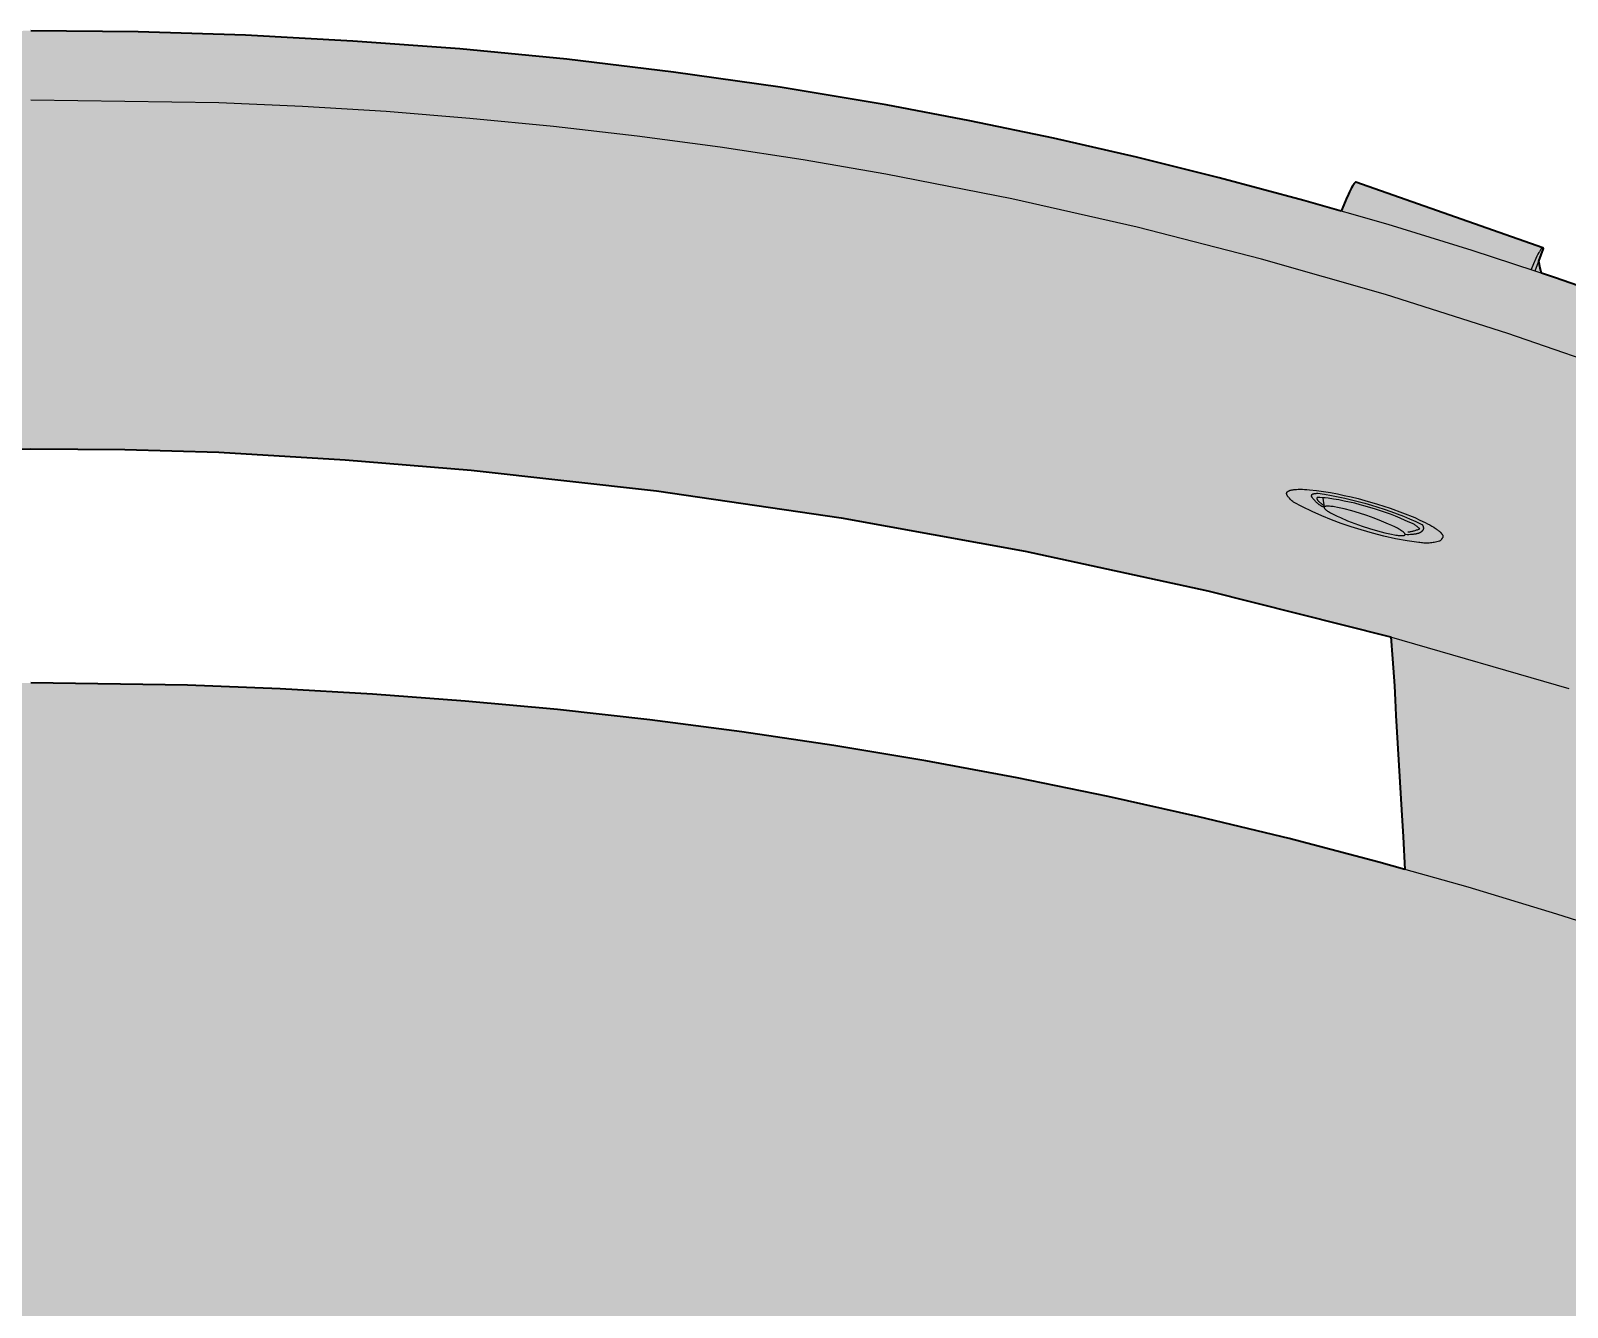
# Model space of a CAD drawing. Header units: millimetres. Extents: x 0 to 1796, y -875 to 809.
# Drawn here: x 407 to 553.8, y -508.7 to -386.8 of the extents above; entities that cross this region are included whole.
import ezdxf

# ---------------------------------------------------------------- set-up
doc = ezdxf.new("R2010")
doc.units = ezdxf.units.MM
doc.layers.add('Blocks', color=7, linetype='Continuous')
doc.layers.add('Blocks$Fill', color=7, linetype='Continuous', true_color=0xffffff)
doc.layers.add('Blocks$Inner', color=7, linetype='Continuous', lineweight=25, true_color=0x007f00)
doc.layers.add('Blocks$Outline', color=7, linetype='Continuous', lineweight=35, true_color=0xff3f3f)

# ---------------------------------------------------------------- blocks, each defined once
blk = doc.blocks.new('Result Dining Chair Top')
at = {"layer": 'Blocks$Fill'}
h = blk.add_hatch(color=256, dxfattribs=at)
h.paths.add_polyline_path([(141.7, 286.19), (141.67, 286.27), (141.63, 286.35), (141.6, 286.42), (141.56, 286.5), (141.52, 286.58), (141.47, 286.65), (141.42, 286.72), (141.38, 286.8), (141.32, 286.87), (141.27, 286.94), (141.22, 287.01), (141.16, 287.08), (141.1, 287.15), (141.04, 287.21), (140.98, 287.28), (140.91, 287.34), (140.83, 287.42), (140.75, 287.5), (140.67, 287.57), (140.59, 287.64), (140.5, 287.7), (140.46, 287.73), (140.42, 287.76), (140.38, 287.79), (140.33, 287.82), (140.29, 287.84), (140.25, 287.87), (140.2, 287.89), (140.16, 287.91), (140.11, 287.94), (140.06, 287.96), (140.01, 287.98), (139.96, 288), (139.91, 288.01), (139.86, 288.03), (139.81, 288.05), (139.76, 288.06), (139.7, 288.07), (139.65, 288.09), (139.6, 288.1), (139.55, 288.11), (139.49, 288.12), (139.44, 288.12), (139.36, 288.15), (139.27, 288.17), (139.18, 288.2), (139.09, 288.22), (139, 288.23), (138.91, 288.25), (138.82, 288.27), (138.73, 288.28), (138.64, 288.29), (138.55, 288.3), (138.46, 288.31), (138.37, 288.31), (138.28, 288.32), (138.19, 288.32), (138.1, 288.32), (125.49, 288.32), (125.38, 288.31), (125.27, 288.31), (125.16, 288.3), (125.05, 288.28), (124.83, 288.26), (124.69, 288.23), (124.62, 288.22), (124.55, 288.21), (124.48, 288.19), (124.41, 288.18), (124.34, 288.16), (124.27, 288.14), (124.2, 288.12), (124.13, 288.09), (124.06, 288.07), (123.99, 288.05), (123.93, 288.02), (123.86, 287.99), (123.79, 287.97), (123.73, 287.94), (123.65, 287.9), (123.57, 287.86), (123.5, 287.82), (123.42, 287.77), (123.33, 287.72), (123.24, 287.66), (123.2, 287.63), (123.16, 287.6), (123.12, 287.57), (123.07, 287.54), (123.02, 287.49), (122.96, 287.44), (122.9, 287.39), (122.85, 287.33), (122.8, 287.28), (122.74, 287.22), (122.69, 287.16), (122.64, 287.1), (122.6, 287.04), (122.55, 286.98), (122.51, 286.92), (122.46, 286.85), (122.42, 286.79), (122.38, 286.72), (122.35, 286.66), (122.26, 286.49), (122.21, 286.4), (122.17, 286.3), (122.13, 286.21), (122.1, 286.12), (122.06, 286.03), (122.04, 285.94), (122.01, 285.84), (121.99, 285.75), (121.97, 285.65), (121.95, 285.56), (121.94, 285.46), (121.92, 285.36), (121.91, 285.27), (121.89, 285.07), (121.88, 284.88), (121.87, 284.7), (121.87, 284.52), (121.87, 284.36), (121.88, 284.26), (122.18, 269.21), (122.18, 269.12), (122.18, 269.03), (122.18, 268.94), (122.18, 268.86), (122.18, 268.77), (122.19, 268.68), (122.2, 268.59), (122.21, 268.5), (122.22, 268.41), (122.23, 268.33), (122.25, 268.24), (122.27, 268.15), (122.28, 268.06), (122.31, 267.97), (122.33, 267.89), (122.35, 267.8), (122.38, 267.72), (122.4, 267.63), (122.43, 267.55), (122.46, 267.46), (122.5, 267.38), (122.53, 267.29), (122.57, 267.21), (122.6, 267.13), (122.64, 267.05), (122.68, 266.97), (122.72, 266.89), (122.77, 266.82), (122.81, 266.74), (122.86, 266.67), (122.9, 266.59), (122.99, 266.47), (126.92, 261.75), (126.96, 261.69), (126.99, 261.65), (127.02, 261.61), (127.05, 261.57), (127.08, 261.53), (127.11, 261.49), (127.14, 261.45), (127.17, 261.42), (127.2, 261.38), (127.24, 261.35), (127.27, 261.32), (127.3, 261.28), (127.34, 261.25), (127.37, 261.22), (127.41, 261.2), (127.44, 261.17), (127.48, 261.15), (127.51, 261.12), (127.55, 261.1), (127.57, 261.09), (127.59, 261.08), (127.6, 261.07), (127.62, 261.06), (127.64, 261.05), (127.66, 261.05), (127.68, 261.04), (127.69, 261.03), (127.74, 261.01), (127.78, 260.98), (127.83, 260.96), (127.87, 260.94), (127.92, 260.91), (127.96, 260.9), (128.01, 260.88), (128.05, 260.86), (128.09, 260.85), (128.13, 260.84), (128.17, 260.82), (128.22, 260.81), (128.26, 260.8), (128.31, 260.79), (128.36, 260.78), (128.41, 260.77), (128.46, 260.76), (128.51, 260.76), (128.56, 260.75), (128.61, 260.75), (128.67, 260.75), (128.92, 260.75), (129.72, 258.11), (128.36, 256.82), (128.02, 256.47), (127.68, 256.1), (127.36, 255.72), (127.05, 255.33), (126.75, 254.93), (126.47, 254.52), (126.19, 254.1), (125.93, 253.68), (123.79, 249.62), (122.66, 247.37), (121.59, 245.14), (120.55, 242.83), (119.49, 240.34), (118.43, 237.68), (117.9, 236.2), (117.69, 235.55), (117.49, 234.9), (117.31, 234.24), (117.14, 233.57), (117, 232.91), (116.86, 232.23), (116.75, 231.56), (116.69, 231.08), (116.65, 230.62), (116.63, 230.4), (116.62, 230.19), (116.61, 229.98), (116.61, 229.77), (116.63, 226.36), (116.64, 226.26), (116.66, 226.17), (116.68, 226.07), (116.7, 225.97), (116.73, 225.88), (116.76, 225.78), (116.79, 225.69), (116.83, 225.6), (116.87, 225.51), (116.91, 225.42), (116.96, 225.33), (117.01, 225.25), (117.06, 225.16), (117.11, 225.08), (117.17, 225), (117.23, 224.92), (117.29, 224.84), (117.36, 224.77), (117.43, 224.7), (117.5, 224.63), (117.58, 224.56), (117.65, 224.49), (117.73, 224.43), (117.81, 224.37), (117.9, 224.31), (117.98, 224.25), (118.03, 224.22), (118.09, 224.19), (118.14, 224.16), (118.19, 224.13), (118.24, 224.11), (118.3, 224.08), (118.35, 224.06), (118.4, 224.03), (118.5, 223.99), (118.6, 223.96), (118.7, 223.92), (118.8, 223.89), (118.88, 223.87), (118.97, 223.85), (119.05, 223.83), (119.13, 223.81), (119.21, 223.8), (119.29, 223.79), (119.37, 223.77), (119.45, 223.76), (119.5, 223.76), (119.56, 223.75), (119.62, 223.75), (119.68, 223.75), (119.73, 223.75), (119.78, 223.75), (119.84, 223.75), (119.89, 223.75), (119.95, 223.76), (120, 223.76), (120.1, 223.78), (120.21, 223.79), (120.31, 223.81), (121.04, 223.95), (121.15, 223.96), (121.25, 223.98), (121.36, 223.99), (121.55, 224), (121.79, 224.02), (122.04, 224.06), (122.31, 224.1), (122.59, 224.15), (123.22, 224.28), (123.91, 224.45), (124.66, 224.64), (125.47, 224.87), (127.26, 225.42), (129.26, 226.07), (138.46, 229.36), (145.08, 207.54), (143.66, 206.76), (142.42, 206.04), (141.19, 205.27), (139.98, 204.47), (138.78, 203.64), (137.6, 202.77), (136.45, 201.86), (135.31, 200.92), (134.19, 199.95), (133.1, 198.95), (132.04, 197.91), (131, 196.84), (129.99, 195.75), (129.01, 194.62), (128.06, 193.47), (127.14, 192.29), (126.25, 191.09), (125.4, 189.86), (124.58, 188.61), (123.79, 187.35), (123.05, 186.06), (122.33, 184.75), (121.66, 183.43), (121.03, 182.1), (120.43, 180.75), (119.87, 179.39), (119.35, 178.02), (118.87, 176.64), (118.42, 175.26), (118.02, 173.87), (117.65, 172.48), (117.32, 171.09), (113.44, 153.16), (112.37, 147), (111.49, 140.8), (110.81, 134.58), (105.6, 74.83), (104.37, 47.11), (102.79, -79.86), (103.38, -100.13), (104.08, -125.7), (104.16, -126.67), (104.44, -129.34), (104.68, -131.02), (104.96, -132.7), (105.29, -134.38), (105.57, -135.59), (105.89, -136.8), (106.25, -138), (106.65, -139.18), (107.1, -140.35), (107.58, -141.5), (108.1, -142.63), (108.67, -143.75), (109.24, -144.75), (109.84, -145.75), (110.48, -146.72), (111.16, -147.67), (111.86, -148.61), (112.6, -149.52), (113.37, -150.41), (114.17, -151.27), (115, -152.1), (115.86, -152.91), (116.74, -153.68), (117.64, -154.43), (118.57, -155.14), (119.52, -155.82), (120.49, -156.46), (121.47, -157.07), (122.53, -157.7), (122.73, -157.82), (122.83, -157.87), (122.94, -157.92), (123.04, -157.97), (123.15, -158.01), (124.18, -158.54), (125.22, -159.05), (126.28, -159.54), (127.35, -160), (128.43, -160.43), (129.51, -160.84), (130.61, -161.23), (131.71, -161.59), (136.32, -162.98), (140.96, -164.21), (145.65, -165.3), (150.36, -166.24), (155.11, -167.03), (173.81, -169.67), (193.89, -172.08), (224.53, -174.99), (255.25, -177.07), (303.54, -179.08), (304.73, -179.1), (331.35, -179.44), (351.18, -179.23), (359.17, -179.08), (427.96, -175.77), (458.62, -173.14), (488.9, -169.67), (507.6, -167.03), (512.34, -166.24), (517.06, -165.3), (521.74, -164.21), (526.39, -162.98), (531, -161.59), (532.1, -161.23), (533.19, -160.84), (534.28, -160.43), (535.36, -160), (536.43, -159.54), (537.48, -159.05), (538.53, -158.54), (539.56, -158.01), (539.67, -157.97), (539.77, -157.92), (539.88, -157.87), (539.98, -157.82), (540.18, -157.7), (540.38, -157.59), (542.22, -156.46), (543.19, -155.82), (544.14, -155.14), (545.06, -154.43), (545.97, -153.68), (546.85, -152.91), (547.71, -152.1), (548.54, -151.27), (549.34, -150.41), (550.11, -149.52), (550.85, -148.61), (551.55, -147.67), (552.23, -146.72), (552.87, -145.75), (553.47, -144.75), (554.04, -143.75), (554.6, -142.63), (555.13, -141.5), (555.61, -140.35), (556.06, -139.18), (556.46, -138), (556.82, -136.8), (557.14, -135.59), (557.42, -134.38), (557.75, -132.7), (558.03, -131.02), (558.26, -129.34), (558.46, -127.63), (558.63, -125.7), (558.68, -124.74), (559.92, -79.86), (558.34, 47.11), (557.11, 74.83), (555.08, 100.81), (551.22, 140.8), (550.34, 147), (549.27, 153.16), (548.01, 159.29), (545.06, 172.48), (544.69, 173.87), (544.29, 175.26), (543.84, 176.64), (543.36, 178.02), (542.84, 179.39), (542.28, 180.75), (541.68, 182.1), (541.05, 183.43), (540.37, 184.75), (539.66, 186.06), (538.91, 187.35), (538.13, 188.61), (537.31, 189.86), (536.46, 191.09), (535.57, 192.29), (534.65, 193.47), (533.7, 194.62), (532.72, 195.75), (531.71, 196.84), (530.67, 197.91), (529.61, 198.95), (528.51, 199.95), (527.4, 200.92), (526.26, 201.86), (525.1, 202.77), (523.93, 203.64), (522.73, 204.47), (521.52, 205.27), (520.29, 206.04), (519.05, 206.76), (517.61, 207.55), (524.25, 229.36), (535.45, 225.42), (537.24, 224.87), (538.05, 224.64), (538.8, 224.45), (539.49, 224.28), (540.11, 224.15), (540.4, 224.1), (540.67, 224.06), (540.92, 224.02), (541.16, 224), (541.27, 223.99), (541.35, 223.99), (541.56, 223.96), (541.67, 223.95), (541.77, 223.93), (542.5, 223.79), (542.6, 223.78), (542.71, 223.76), (542.76, 223.76), (542.82, 223.75), (542.87, 223.75), (542.92, 223.75), (542.98, 223.75), (543.03, 223.75), (543.09, 223.75), (543.15, 223.75), (543.2, 223.76), (543.26, 223.76), (543.34, 223.77), (543.42, 223.79), (543.5, 223.8), (543.58, 223.81), (543.66, 223.83), (543.74, 223.85), (543.83, 223.87), (543.91, 223.89), (544.01, 223.92), (544.11, 223.96), (544.21, 223.99), (544.31, 224.03), (544.36, 224.06), (544.41, 224.08), (544.46, 224.11), (544.52, 224.13), (544.57, 224.16), (544.62, 224.19), (544.67, 224.22), (544.73, 224.25), (544.81, 224.31), (544.89, 224.37), (544.98, 224.43), (545.06, 224.49), (545.13, 224.56), (545.21, 224.63), (545.28, 224.7), (545.35, 224.77), (545.41, 224.84), (545.48, 224.92), (545.54, 225), (545.59, 225.08), (545.65, 225.16), (545.7, 225.25), (545.75, 225.33), (545.79, 225.42), (545.84, 225.51), (545.88, 225.6), (545.91, 225.69), (545.95, 225.78), (545.98, 225.88), (546, 225.97), (546.03, 226.07), (546.05, 226.17), (546.06, 226.26), (546.08, 226.36), (546.1, 229.77), (546.1, 229.98), (546.09, 230.19), (546.08, 230.4), (546.06, 230.62), (546.02, 231.08), (545.96, 231.56), (545.84, 232.23), (545.71, 232.91), (545.56, 233.57), (545.4, 234.24), (545.22, 234.9), (545.02, 235.55), (544.81, 236.2), (544.28, 237.68), (543.95, 238.54), (542.16, 242.83), (541.12, 245.14), (540.04, 247.37), (538.91, 249.62), (536.78, 253.68), (536.52, 254.1), (536.24, 254.52), (535.96, 254.93), (535.66, 255.33), (535.35, 255.72), (535.02, 256.1), (534.69, 256.47), (534.35, 256.82), (533.43, 257.71), (532.99, 258.11), (533.79, 260.75), (534.09, 260.75), (534.15, 260.75), (534.2, 260.76), (534.25, 260.76), (534.3, 260.77), (534.35, 260.78), (534.4, 260.79), (534.45, 260.8), (534.49, 260.81), (534.54, 260.82), (534.58, 260.84), (534.62, 260.85), (534.66, 260.86), (534.7, 260.88), (534.74, 260.9), (534.79, 260.91), (534.84, 260.94), (534.88, 260.96), (534.93, 260.98), (534.97, 261.01), (535.01, 261.03), (535.03, 261.04), (535.05, 261.05), (535.07, 261.05), (535.09, 261.06), (535.1, 261.07), (535.12, 261.08), (535.14, 261.09), (535.16, 261.1), (535.19, 261.12), (535.23, 261.15), (535.27, 261.17), (535.3, 261.2), (535.34, 261.22), (535.37, 261.25), (535.4, 261.28), (535.44, 261.32), (535.47, 261.35), (535.5, 261.38), (535.54, 261.42), (535.57, 261.45), (535.6, 261.49), (535.63, 261.53), (535.66, 261.57), (535.69, 261.61), (535.72, 261.65), (535.75, 261.69), (535.77, 261.73), (535.79, 261.75), (539.72, 266.47), (539.8, 266.59), (539.85, 266.67), (539.9, 266.74), (539.94, 266.82), (539.98, 266.89), (540.03, 266.97), (540.07, 267.05), (540.11, 267.13), (540.14, 267.21), (540.18, 267.29), (540.21, 267.38), (540.24, 267.46), (540.28, 267.55), (540.3, 267.63), (540.33, 267.72), (540.36, 267.8), (540.38, 267.89), (540.4, 267.97), (540.42, 268.06), (540.44, 268.15), (540.46, 268.24), (540.48, 268.33), (540.49, 268.41), (540.5, 268.5), (540.51, 268.59), (540.52, 268.68), (540.52, 268.77), (540.53, 268.86), (540.53, 268.94), (540.53, 269.03), (540.53, 269.12), (540.53, 269.21), (540.83, 284.21), (540.83, 284.3), (540.84, 284.36), (540.83, 284.7), (540.83, 284.88), (540.82, 285.07), (540.8, 285.27), (540.79, 285.36), (540.77, 285.46), (540.76, 285.56), (540.74, 285.65), (540.72, 285.75), (540.7, 285.84), (540.67, 285.94), (540.64, 286.03), (540.61, 286.12), (540.58, 286.21), (540.54, 286.3), (540.5, 286.4), (540.45, 286.49), (540.36, 286.66), (540.33, 286.72), (540.29, 286.79), (540.25, 286.85), (540.2, 286.92), (540.16, 286.98), (540.11, 287.04), (540.06, 287.1), (540.02, 287.16), (539.96, 287.22), (539.91, 287.28), (539.86, 287.33), (539.81, 287.39), (539.75, 287.44), (539.69, 287.49), (539.63, 287.54), (539.59, 287.57), (539.55, 287.6), (539.51, 287.63), (539.47, 287.66), (539.38, 287.72), (539.29, 287.77), (539.21, 287.82), (539.14, 287.86), (539.06, 287.9), (538.98, 287.94), (538.91, 287.97), (538.85, 287.99), (538.78, 288.02), (538.71, 288.05), (538.65, 288.07), (538.58, 288.09), (538.51, 288.12), (538.44, 288.14), (538.37, 288.16), (538.3, 288.18), (538.23, 288.19), (538.16, 288.21), (538.09, 288.22), (538.02, 288.23), (537.88, 288.26), (537.65, 288.28), (537.55, 288.3), (537.44, 288.31), (537.33, 288.31), (537.22, 288.32), (537.11, 288.32), (524.52, 288.32), (524.43, 288.32), (524.34, 288.31), (524.25, 288.31), (524.16, 288.3), (524.07, 288.29), (523.98, 288.28), (523.89, 288.27), (523.8, 288.25), (523.71, 288.23), (523.62, 288.22), (523.53, 288.2), (523.44, 288.17), (523.35, 288.15), (523.27, 288.12), (523.21, 288.12), (523.16, 288.11), (523.11, 288.1), (523.06, 288.09), (523.01, 288.07), (522.95, 288.06), (522.9, 288.05), (522.85, 288.03), (522.8, 288.01), (522.75, 288), (522.7, 287.98), (522.65, 287.96), (522.6, 287.94), (522.55, 287.91), (522.51, 287.89), (522.46, 287.87), (522.42, 287.84), (522.37, 287.82), (522.33, 287.79), (522.29, 287.76), (522.25, 287.73), (522.21, 287.7), (522.12, 287.64), (522.04, 287.57), (521.96, 287.5), (521.88, 287.42), (521.79, 287.34), (521.73, 287.28), (521.67, 287.21), (521.61, 287.15), (521.55, 287.08), (521.49, 287.01), (521.44, 286.94), (521.39, 286.87), (521.33, 286.8), (521.28, 286.72), (521.24, 286.65), (521.19, 286.58), (521.15, 286.5), (521.11, 286.42), (521.07, 286.35), (521.04, 286.27), (521.02, 286.23), (521.01, 286.19), (520.98, 286.11), (520.96, 286.06), (520.94, 286.02), (520.92, 285.97), (520.91, 285.92), (520.89, 285.88), (520.87, 285.79), (520.85, 285.7), (520.83, 285.61), (520.71, 284.93), (520.68, 284.73), (520.67, 284.66), (519.83, 273.58), (519.83, 273.28), (519.82, 269.71), (518.99, 267.78), (515.38, 269.69), (513.09, 270.82), (510.77, 271.88), (508.43, 272.89), (500.67, 276.09), (492.86, 279.14), (484.99, 282.05), (484.92, 282.07), (484.8, 282.55), (484.76, 282.69), (484.72, 282.82), (484.68, 282.94), (484.66, 283), (484.63, 283.05), (484.61, 283.1), (484.59, 283.15), (484.57, 283.19), (484.55, 283.23), (484.53, 283.27), (484.52, 283.29), (484.51, 283.3), (484.5, 283.32), (484.49, 283.34), (484.48, 283.35), (484.46, 283.37), (484.45, 283.38), (484.44, 283.39), (484.43, 283.4), (484.42, 283.41), (484.42, 283.42), (484.41, 283.42), (484.41, 283.43), (484.4, 283.43), (484.4, 283.44), (484.39, 283.44), (484.38, 283.45), (484.38, 283.45), (484.37, 283.45), (484.37, 283.46), (484.36, 283.46), (484.36, 283.46), (484.35, 283.47), (484.35, 283.47), (484.34, 283.47), (484.34, 283.47), (484.33, 283.48), (484.33, 283.48), (484.32, 283.48), (484.32, 283.48), (484.31, 283.48), (484.3, 283.48), (484.3, 283.48), (484.29, 283.49), (484.29, 283.49), (484.29, 283.49), (484.28, 283.49), (484.28, 283.49), (484.28, 283.49), (484.28, 283.49), (484.27, 283.49), (484.27, 283.49), (484.27, 283.49), (484.26, 283.49), (484.26, 283.49), (484.26, 283.49), (484.25, 283.49), (482.25, 283.48), (481.26, 283.35), (475.71, 285.25), (475.46, 286.41), (475.89, 287.6), (475.89, 287.6), (475.89, 287.61), (475.89, 287.62), (475.89, 287.62), (475.88, 287.63), (475.88, 287.64), (475.88, 287.64), (475.88, 287.65), (475.88, 287.65), (475.88, 287.65), (475.88, 287.65), (475.88, 287.66), (475.87, 287.66), (475.87, 287.66), (475.87, 287.66), (475.87, 287.67), (475.87, 287.67), (475.87, 287.67), (475.87, 287.67), (475.87, 287.67), (475.86, 287.68), (475.86, 287.68), (475.86, 287.68), (475.86, 287.68), (475.86, 287.68), (475.86, 287.68), (475.85, 287.68), (475.85, 287.69), (475.85, 287.69), (475.85, 287.69), (475.85, 287.69), (475.85, 287.69), (475.84, 287.69), (475.84, 287.69), (475.84, 287.69), (475.84, 287.69), (457.98, 293.94), (457.98, 293.94), (457.97, 293.95), (457.97, 293.95), (457.97, 293.95), (457.97, 293.95), (457.97, 293.95), (457.96, 293.95), (457.96, 293.95), (457.96, 293.94), (457.96, 293.94), (457.96, 293.94), (457.95, 293.94), (457.95, 293.94), (457.95, 293.94), (457.95, 293.94), (457.94, 293.94), (457.94, 293.94), (457.94, 293.94), (457.94, 293.94), (457.93, 293.94), (457.93, 293.93), (457.93, 293.93), (457.93, 293.93), (457.92, 293.93), (457.92, 293.93), (457.92, 293.93), (457.91, 293.92), (457.91, 293.92), (457.9, 293.91), (457.9, 293.91), (457.89, 293.9), (457.88, 293.9), (457.88, 293.89), (457.87, 293.88), (457.86, 293.88), (457.85, 293.86), (457.84, 293.85), (457.82, 293.83), (457.81, 293.81), (457.79, 293.79), (457.76, 293.74), (457.72, 293.69), (457.69, 293.63), (457.65, 293.56), (457.56, 293.41), (457.47, 293.23), (457.37, 293.04), (457.27, 292.82), (457.05, 292.33), (456.82, 291.79), (456.58, 291.19), (444.91, 294.38), (437.01, 296.34), (429.07, 298.16), (421.09, 299.82), (413.09, 301.33), (402.95, 303.02), (392.78, 304.47), (382.58, 305.69), (372.36, 306.68), (362.13, 307.44), (351.88, 307.99), (341.62, 308.31), (331.35, 308.42), (321.09, 308.31), (310.83, 307.99), (300.58, 307.44), (290.34, 306.68), (280.12, 305.69), (269.93, 304.47), (259.76, 303.02), (249.62, 301.33), (241.62, 299.82), (233.64, 298.16), (225.7, 296.34), (217.8, 294.38), (209.7, 292.21), (206.13, 291.19), (205.66, 292.33), (205.44, 292.82), (205.34, 293.04), (205.24, 293.23), (205.15, 293.41), (205.06, 293.56), (205.02, 293.63), (204.99, 293.69), (204.95, 293.74), (204.92, 293.79), (204.9, 293.81), (204.89, 293.83), (204.87, 293.85), (204.86, 293.86), (204.85, 293.88), (204.84, 293.88), (204.83, 293.89), (204.83, 293.9), (204.82, 293.9), (204.81, 293.91), (204.81, 293.91), (204.8, 293.92), (204.8, 293.92), (204.79, 293.93), (204.79, 293.93), (204.79, 293.93), (204.78, 293.93), (204.78, 293.93), (204.78, 293.93), (204.77, 293.94), (204.77, 293.94), (204.77, 293.94), (204.77, 293.94), (204.76, 293.94), (204.76, 293.94), (204.76, 293.94), (204.76, 293.94), (204.76, 293.94), (204.75, 293.94), (204.75, 293.94), (204.75, 293.94), (204.75, 293.95), (204.74, 293.95), (204.74, 293.95), (204.74, 293.95), (204.74, 293.95), (204.74, 293.95), (204.73, 293.95), (204.73, 293.94), (204.73, 293.94), (186.87, 287.69), (186.87, 287.69), (186.87, 287.69), (186.86, 287.69), (186.86, 287.69), (186.86, 287.69), (186.86, 287.69), (186.86, 287.69), (186.86, 287.69), (186.85, 287.68), (186.85, 287.68), (186.85, 287.68), (186.85, 287.68), (186.85, 287.68), (186.85, 287.68), (186.84, 287.68), (186.84, 287.67), (186.84, 287.67), (186.84, 287.67), (186.84, 287.67), (186.84, 287.67), (186.84, 287.66), (186.84, 287.66), (186.83, 287.66), (186.83, 287.66), (186.83, 287.65), (186.83, 287.65), (186.83, 287.65), (186.83, 287.65), (186.83, 287.64), (186.83, 287.64), (186.82, 287.63), (186.82, 287.62), (186.82, 287.62), (186.82, 287.61), (186.82, 287.6), (186.82, 287.6), (187.25, 286.41), (187, 285.26), (181.44, 283.35), (180.46, 283.48), (178.46, 283.49), (178.45, 283.49), (178.45, 283.49), (178.44, 283.49), (178.44, 283.49), (178.44, 283.49), (178.44, 283.49), (178.43, 283.49), (178.43, 283.49), (178.43, 283.49), (178.43, 283.49), (178.42, 283.49), (178.42, 283.49), (178.41, 283.49), (178.41, 283.48), (178.4, 283.48), (178.4, 283.48), (178.39, 283.48), (178.39, 283.48), (178.38, 283.48), (178.38, 283.48), (178.37, 283.47), (178.37, 283.47), (178.36, 283.47), (178.36, 283.47), (178.35, 283.46), (178.35, 283.46), (178.34, 283.46), (178.33, 283.45), (178.33, 283.45), (178.32, 283.45), (178.32, 283.44), (178.31, 283.44), (178.31, 283.43), (178.3, 283.43), (178.3, 283.42), (178.29, 283.42), (178.29, 283.41), (178.28, 283.4), (178.27, 283.39), (178.25, 283.38), (178.24, 283.37), (178.23, 283.35), (178.22, 283.34), (178.21, 283.32), (178.2, 283.3), (178.19, 283.29), (178.18, 283.27), (178.16, 283.23), (178.14, 283.19), (178.12, 283.15), (178.1, 283.1), (178.07, 283.05), (178.05, 283), (178.03, 282.94), (177.99, 282.82), (177.95, 282.69), (177.91, 282.55), (177.86, 282.39), (177.79, 282.07), (169.85, 279.14), (162.03, 276.09), (154.28, 272.89), (151.94, 271.88), (149.62, 270.82), (147.33, 269.69), (145.07, 268.52), (143.72, 267.78), (142.88, 269.71), (142.88, 273.43), (142.87, 273.58), (142.04, 284.66), (142, 284.93), (141.88, 285.61), (141.86, 285.7), (141.84, 285.79), (141.81, 285.88), (141.8, 285.92), (141.79, 285.97), (141.77, 286.02), (141.75, 286.06), (141.73, 286.11), (141.71, 286.16)], flags=0)
h.paths.add_polyline_path([(489.61, 241.9), (505.45, 236.36), (497.16, 217.11), (491.43, 219.3)], flags=0)
h.paths.add_polyline_path([(173.1, 241.9), (171.28, 219.3), (165.55, 217.11), (157.26, 236.36)], flags=0)
h.paths.add_polyline_path([(201.41, 250.5), (218.87, 254.91), (236.34, 258.69), (253.91, 261.88), (271.56, 264.46), (289.26, 266.44), (301.31, 267.43), (313.39, 268.15), (322.37, 268.4), (331.35, 268.48), (340.34, 268.4), (349.32, 268.15), (361.39, 267.43), (373.45, 266.44), (391.15, 264.46), (408.8, 261.88), (426.37, 258.69), (443.84, 254.91), (461.17, 250.54), (461.3, 250.5), (461.77, 243.76), (462.64, 228.29), (451.6, 231.23), (442.97, 233.32), (434.3, 235.26), (425.6, 237.04), (416.87, 238.66), (408.1, 240.12), (399.31, 241.43), (390.51, 242.57), (381.69, 243.56), (372.85, 244.38), (364.02, 245.04), (355.18, 245.55), (346.34, 245.89), (331.35, 246.11), (316.37, 245.89), (307.53, 245.55), (298.69, 245.04), (289.85, 244.38), (281.02, 243.56), (272.2, 242.57), (263.39, 241.43), (254.61, 240.12), (245.84, 238.66), (237.11, 237.04), (228.4, 235.26), (219.74, 233.32), (211.11, 231.23), (202.53, 228.98), (200.06, 228.29), (200.97, 244.47)], flags=0)
at = {"layer": 'Blocks$Inner'}
for points in [[(484.99, 282.05), (477.06, 284.81), (469.09, 287.43), (461.07, 289.9), (453, 292.21), (444.91, 294.38), (437.01, 296.34), (429.07, 298.16), (421.09, 299.82), (413.09, 301.33), (402.95, 303.02), (392.78, 304.47), (382.58, 305.69), (372.36, 306.68), (362.13, 307.44), (351.88, 307.99), (341.62, 308.31), (331.35, 308.42)], [(331.35, 268.48), (340.34, 268.4), (349.32, 268.15), (361.39, 267.43), (373.45, 266.44), (391.15, 264.46), (408.8, 261.88), (426.37, 258.69), (443.84, 254.91), (461.17, 250.54), (478.32, 245.58)], [(484.11, 275.49), (472.51, 279.51), (460.79, 283.22), (448.97, 286.59), (437.07, 289.64), (425.1, 292.35), (413.07, 294.73), (405.17, 296.08), (397.24, 297.29), (389.29, 298.35), (381.31, 299.27), (373.32, 300.05), (365.33, 300.69), (357.32, 301.18), (349.31, 301.53), (331.35, 301.79)], [(456.58, 291.19), (456.82, 291.79), (457.05, 292.33), (457.27, 292.82), (457.37, 293.04), (457.47, 293.23), (457.56, 293.41), (457.65, 293.56), (457.69, 293.63), (457.72, 293.69), (457.76, 293.74), (457.79, 293.79), (457.81, 293.81), (457.82, 293.83), (457.84, 293.85), (457.85, 293.86), (457.86, 293.88), (457.87, 293.88), (457.88, 293.89), (457.88, 293.9), (457.89, 293.9), (457.9, 293.91), (457.9, 293.91), (457.91, 293.92), (457.91, 293.92), (457.92, 293.93), (457.92, 293.93), (457.92, 293.93), (457.93, 293.93), (457.93, 293.93), (457.93, 293.93), (457.93, 293.94), (457.94, 293.94), (457.94, 293.94), (457.94, 293.94), (457.94, 293.94), (457.95, 293.94), (457.95, 293.94), (457.95, 293.94), (457.95, 293.94), (457.96, 293.94), (457.96, 293.94), (457.96, 293.94), (457.96, 293.95), (457.96, 293.95), (457.97, 293.95), (457.97, 293.95), (457.97, 293.95), (457.97, 293.95), (457.97, 293.95), (457.98, 293.94), (457.98, 293.94), (475.84, 287.69)], [(475.11, 285.47), (475.89, 287.6), (475.89, 287.6), (475.89, 287.61), (475.89, 287.62), (475.89, 287.62), (475.88, 287.63), (475.88, 287.64), (475.88, 287.64), (475.88, 287.65), (475.88, 287.65), (475.88, 287.65), (475.88, 287.65), (475.88, 287.66), (475.87, 287.66), (475.87, 287.66), (475.87, 287.66), (475.87, 287.67), (475.87, 287.67), (475.87, 287.67), (475.87, 287.67), (475.87, 287.67), (475.86, 287.68), (475.86, 287.68), (475.86, 287.68), (475.86, 287.68), (475.86, 287.68), (475.86, 287.68), (475.85, 287.68), (475.85, 287.69), (475.85, 287.69), (475.85, 287.69), (475.85, 287.69), (475.85, 287.69), (475.84, 287.69), (475.84, 287.69), (475.84, 287.69), (475.84, 287.69), (475.84, 287.69), (475.83, 287.69), (475.83, 287.69), (475.83, 287.69), (475.83, 287.69), (475.83, 287.69), (475.82, 287.69), (475.82, 287.69), (475.82, 287.69), (475.82, 287.69), (475.82, 287.69), (475.81, 287.69), (475.81, 287.69), (475.81, 287.69), (475.81, 287.69), (475.8, 287.69), (475.8, 287.69), (475.8, 287.69), (475.8, 287.68), (475.79, 287.68), (475.79, 287.68), (475.79, 287.68), (475.78, 287.68), (475.78, 287.68), (475.78, 287.67), (475.77, 287.67), (475.77, 287.67), (475.76, 287.66), (475.76, 287.66), (475.75, 287.65), (475.74, 287.64), (475.74, 287.64), (475.73, 287.63), (475.72, 287.62), (475.7, 287.6), (475.69, 287.58), (475.67, 287.56), (475.65, 287.54), (475.62, 287.49), (475.58, 287.44), (475.55, 287.37), (475.51, 287.31), (475.46, 287.23), (475.37, 287.06), (475.27, 286.87), (475.17, 286.65), (474.95, 286.16), (474.71, 285.6)], [(475.71, 285.25), (475.65, 285.5), (475.6, 285.74), (475.46, 286.41)], [(463.98, 259.53), (462.87, 259.69), (461.76, 259.89), (460.65, 260.13), (459.56, 260.41), (458.48, 260.72), (457.52, 261.01), (456.57, 261.33), (455.63, 261.69), (454.71, 262.07), (453.79, 262.48), (452.89, 262.92), (452.01, 263.39), (451.94, 263.44), (451.85, 263.52), (451.79, 263.57), (451.74, 263.63), (451.68, 263.68), (451.62, 263.75), (451.59, 263.78), (451.56, 263.81), (451.53, 263.84), (451.51, 263.88), (451.48, 263.91), (451.47, 263.93), (451.46, 263.94), (451.45, 263.96), (451.44, 263.98), (451.43, 263.99), (451.42, 264.01), (451.41, 264.03), (451.41, 264.04), (451.4, 264.06), (451.39, 264.08), (451.39, 264.09), (451.38, 264.1), (451.38, 264.11), (451.38, 264.12), (451.37, 264.12), (451.37, 264.13), (451.37, 264.14), (451.37, 264.15), (451.37, 264.15), (451.37, 264.16), (451.36, 264.17), (451.36, 264.18), (451.36, 264.19), (451.36, 264.19), (451.36, 264.2), (451.36, 264.21), (451.36, 264.22), (451.36, 264.22), (451.36, 264.23), (451.36, 264.24), (451.36, 264.24), (451.37, 264.25), (451.37, 264.26), (451.37, 264.26), (451.37, 264.27), (451.37, 264.27), (451.37, 264.27), (451.37, 264.28), (451.37, 264.28), (451.38, 264.28), (451.38, 264.29), (451.38, 264.29), (451.38, 264.29), (451.38, 264.3), (451.38, 264.3), (451.39, 264.31), (451.39, 264.31), (451.39, 264.32), (451.4, 264.33), (451.4, 264.33), (451.41, 264.34), (451.41, 264.35), (451.42, 264.35), (451.42, 264.36), (451.43, 264.36), (451.43, 264.37), (451.44, 264.38), (451.45, 264.38), (451.45, 264.39), (451.46, 264.39), (451.47, 264.4), (451.47, 264.41), (451.48, 264.41), (451.49, 264.42), (451.5, 264.42), (451.51, 264.43), (451.51, 264.43), (451.52, 264.44), (451.53, 264.44), (451.55, 264.45), (451.57, 264.46), (451.59, 264.47), (451.61, 264.48), (451.64, 264.49), (451.66, 264.5), (451.68, 264.51), (451.71, 264.51), (451.74, 264.52), (451.76, 264.53), (451.79, 264.54), (451.85, 264.55), (451.92, 264.56), (451.98, 264.57), (452.06, 264.58), (452.13, 264.59), (452.21, 264.6), (452.29, 264.6), (452.47, 264.61), (452.65, 264.61), (452.86, 264.61), (453.07, 264.6), (453.3, 264.59), (453.55, 264.57), (454.22, 264.49), (454.88, 264.4), (455.55, 264.29), (456.21, 264.17), (456.87, 264.03), (457.53, 263.88), (458.18, 263.72), (458.83, 263.54), (460.04, 263.19), (461.24, 262.8), (462.43, 262.37), (463.6, 261.9), (464.1, 261.67), (464.6, 261.43), (464.82, 261.31), (465.03, 261.2), (465.23, 261.09), (465.41, 260.98), (465.57, 260.87), (465.65, 260.82), (465.72, 260.77), (465.79, 260.72), (465.85, 260.67), (465.91, 260.63), (465.97, 260.58), (466.02, 260.53), (466.06, 260.49), (466.09, 260.47), (466.11, 260.45), (466.13, 260.42), (466.14, 260.4), (466.16, 260.38), (466.18, 260.36), (466.19, 260.34), (466.21, 260.32), (466.22, 260.3), (466.23, 260.28), (466.24, 260.27), (466.24, 260.26), (466.25, 260.25), (466.25, 260.24), (466.26, 260.24), (466.26, 260.23), (466.27, 260.22), (466.27, 260.21), (466.27, 260.2), (466.28, 260.19), (466.28, 260.18), (466.28, 260.17), (466.28, 260.16), (466.29, 260.16), (466.29, 260.15), (466.29, 260.14), (466.29, 260.13), (466.29, 260.12), (466.29, 260.11), (466.29, 260.11), (466.29, 260.1), (466.29, 260.1), (466.29, 260.09), (466.29, 260.09), (466.29, 260.09), (466.29, 260.08), (466.29, 260.08), (466.29, 260.07), (466.29, 260.07), (466.29, 260.07), (466.29, 260.06), (466.29, 260.06), (466.29, 260.05), (466.29, 260.05), (466.28, 260.05), (466.28, 260.04), (466.28, 260.04), (466.28, 260.04), (466.28, 260.03), (466.28, 260.03), (466.28, 260.03), (466.28, 260.02), (466.27, 260.02), (466.27, 260.01), (466.27, 260.01), (466.27, 260.01), (466.27, 260), (466.27, 260), (466.26, 260), (466.26, 259.99), (466.26, 259.99), (466.26, 259.99), (466.25, 259.98), (466.25, 259.97), (466.21, 259.93), (466.21, 259.92), (466.2, 259.91), (466.2, 259.91), (466.2, 259.91), (466.2, 259.9), (466.19, 259.9), (466.19, 259.9), (466.19, 259.9), (466.19, 259.89), (466.19, 259.89), (466.18, 259.88), (466.18, 259.87), (466.17, 259.86), (466.17, 259.85), (466.16, 259.84), (466.16, 259.83), (466.15, 259.82), (466.15, 259.82), (466.14, 259.81), (466.14, 259.8), (466.13, 259.79), (466.12, 259.78), (466.12, 259.77), (466.11, 259.77), (466.1, 259.76), (466.09, 259.75), (466.09, 259.74), (466.08, 259.74), (466.07, 259.73), (466.06, 259.72), (466.05, 259.72), (466.05, 259.71), (466.04, 259.7), (466.03, 259.7), (466.02, 259.69), (466.01, 259.69), (465.99, 259.67), (465.97, 259.66), (465.95, 259.65), (465.84, 259.62), (465.72, 259.58), (465.59, 259.55), (465.47, 259.53), (465.35, 259.51), (465.22, 259.49), (465.1, 259.48), (464.98, 259.47), (464.85, 259.46), (464.72, 259.46), (464.6, 259.46), (464.47, 259.47), (464.35, 259.48), (464.23, 259.5), (464.1, 259.51), (463.98, 259.54)], [(454.83, 263.77), (454.93, 262.9), (454.91, 262.91), (454.89, 262.91), (454.88, 262.92), (454.86, 262.92), (454.84, 262.93), (454.83, 262.94), (454.81, 262.94), (454.79, 262.95), (454.77, 262.96), (454.76, 262.96), (454.72, 262.98), (454.69, 263), (454.65, 263.02), (454.62, 263.04), (454.58, 263.06), (454.55, 263.09), (454.51, 263.11), (454.48, 263.14), (454.45, 263.16), (454.38, 263.22), (454.31, 263.27), (454.25, 263.33), (454.19, 263.39), (454.13, 263.45), (454.08, 263.5), (454.03, 263.56), (453.98, 263.61), (453.94, 263.66), (453.9, 263.7), (453.87, 263.74), (453.84, 263.78), (453.83, 263.8), (453.82, 263.81), (453.81, 263.83), (453.8, 263.84), (453.79, 263.86), (453.78, 263.87), (453.77, 263.88), (453.77, 263.9), (453.76, 263.9), (453.76, 263.91), (453.76, 263.91), (453.76, 263.92), (453.76, 263.93), (453.75, 263.93), (453.75, 263.94), (453.75, 263.94), (453.75, 263.95), (453.75, 263.95), (453.75, 263.96), (453.75, 263.96), (453.75, 263.96), (453.75, 263.97), (453.75, 263.97), (453.74, 263.98), (453.74, 263.98), (453.74, 263.99), (453.74, 263.99), (453.75, 263.99), (453.75, 264), (453.75, 264), (453.75, 264.01), (453.75, 264.01), (453.75, 264.01), (453.75, 264.02), (453.75, 264.02), (453.75, 264.03), (453.75, 264.03), (453.75, 264.03), (453.76, 264.04), (453.76, 264.05), (453.76, 264.06), (453.76, 264.06), (453.77, 264.07), (453.77, 264.07), (453.77, 264.08), (453.77, 264.08), (453.77, 264.09), (453.78, 264.09), (453.78, 264.09), (453.78, 264.1), (453.78, 264.1), (453.79, 264.1), (453.79, 264.11), (453.79, 264.11), (453.8, 264.12), (453.8, 264.12), (453.8, 264.12), (453.81, 264.13), (453.81, 264.13), (453.81, 264.13), (453.82, 264.14), (453.82, 264.14), (453.83, 264.14), (453.83, 264.15), (453.84, 264.15), (453.84, 264.15), (453.85, 264.16), (453.86, 264.16), (453.86, 264.16), (453.87, 264.17), (453.88, 264.17), (453.89, 264.17), (453.89, 264.18), (453.9, 264.18), (453.91, 264.18), (453.92, 264.19), (453.93, 264.19), (453.95, 264.19), (453.97, 264.2), (453.99, 264.2), (454.02, 264.21), (454.04, 264.21), (454.07, 264.21), (454.1, 264.22), (454.14, 264.22), (454.17, 264.22), (454.25, 264.23), (454.33, 264.23), (454.98, 264.13), (455.63, 264.02), (456.27, 263.9), (456.92, 263.76), (457.56, 263.61), (458.19, 263.45), (458.83, 263.28), (459.46, 263.09), (460.08, 262.9), (460.69, 262.71), (461.3, 262.49), (461.91, 262.27), (462.51, 262.04), (463.11, 261.79), (463.71, 261.53), (464.29, 261.26), (464.31, 261.23), (464.33, 261.21), (464.34, 261.18), (464.35, 261.16), (464.37, 261.14), (464.38, 261.12), (464.39, 261.1), (464.39, 261.09), (464.4, 261.08), (464.4, 261.06), (464.4, 261.05), (464.41, 261.04), (464.41, 261.03), (464.41, 261.02), (464.42, 261.01), (464.42, 261.01), (464.42, 261), (464.42, 260.99), (464.42, 260.98), (464.43, 260.97), (464.43, 260.96), (464.43, 260.95), (464.43, 260.94), (464.43, 260.93), (464.43, 260.92), (464.43, 260.91), (464.43, 260.91), (464.43, 260.9), (464.43, 260.89), (464.43, 260.88), (464.43, 260.87), (464.43, 260.86), (464.43, 260.86), (464.43, 260.85), (464.43, 260.84), (464.42, 260.83), (464.42, 260.83), (464.42, 260.82), (464.42, 260.81), (464.42, 260.8), (464.41, 260.8), (464.41, 260.79), (464.41, 260.78), (464.41, 260.77), (464.4, 260.77), (464.4, 260.76), (464.4, 260.75), (464.39, 260.75), (464.39, 260.74), (464.38, 260.72), (464.38, 260.71), (464.37, 260.7), (464.36, 260.69), (464.35, 260.67), (464.34, 260.66), (464.33, 260.65), (464.32, 260.64), (464.31, 260.62), (464.3, 260.61), (464.29, 260.6), (464.28, 260.59), (464.27, 260.58), (464.26, 260.57), (464.24, 260.56), (464.23, 260.54), (464.22, 260.53), (464.2, 260.52), (464.19, 260.51), (464.17, 260.5), (464.16, 260.49), (464.14, 260.48), (464.12, 260.48), (464.11, 260.47), (464.09, 260.46), (464.07, 260.45), (464.05, 260.44), (464.03, 260.43), (464.01, 260.42), (463.99, 260.42), (463.95, 260.4), (463.9, 260.39), (463.86, 260.37), (463.81, 260.36), (463.75, 260.35), (463.7, 260.33), (463.64, 260.32), (463.57, 260.31), (463.51, 260.31), (463.44, 260.3), (463.37, 260.29), (463.21, 260.28), (463.05, 260.27), (462.87, 260.27), (462.67, 260.28)], [(462.93, 260.54), (463, 260.55), (463.06, 260.55), (463.13, 260.56), (463.2, 260.57), (463.27, 260.59), (463.34, 260.6), (463.41, 260.61), (463.49, 260.63), (463.56, 260.65), (463.63, 260.67), (463.7, 260.69), (463.78, 260.72), (463.85, 260.74), (463.93, 260.77), (464, 260.8), (464.08, 260.83), (464.02, 260.89), (463.96, 260.94), (463.9, 261), (463.84, 261.05), (463.78, 261.09), (463.71, 261.14), (463.64, 261.18), (463.58, 261.23), (463.51, 261.27), (463.44, 261.3), (463.37, 261.34), (463.29, 261.37), (463.22, 261.4), (463.14, 261.43), (462.68, 261.64), (462.22, 261.84), (461.75, 262.03), (461.28, 262.22), (460.8, 262.39), (460.33, 262.56), (459.84, 262.71), (458.86, 263), (458.37, 263.14), (457.87, 263.27), (457.37, 263.38), (456.86, 263.49), (456.36, 263.59), (455.85, 263.68), (455.34, 263.75), (455.05, 263.78), (454.78, 263.8), (454.54, 263.81), (454.43, 263.82), (454.34, 263.81), (454.33, 263.81), (454.33, 263.81), (454.32, 263.81), (454.31, 263.81), (454.31, 263.81), (454.3, 263.81), (454.3, 263.81), (454.29, 263.81), (454.29, 263.81), (454.28, 263.81), (454.28, 263.8), (454.28, 263.8), (454.27, 263.8), (454.27, 263.8), (454.27, 263.8), (454.27, 263.8), (454.26, 263.8), (454.26, 263.8), (454.26, 263.8), (454.26, 263.8), (454.26, 263.8), (454.26, 263.79), (454.25, 263.79), (454.25, 263.79), (454.25, 263.79), (454.25, 263.79), (454.25, 263.79), (454.25, 263.79), (454.25, 263.79), (454.24, 263.78), (454.24, 263.78), (454.24, 263.78), (454.24, 263.78), (454.23, 263.77), (454.23, 263.77), (454.23, 263.77), (454.23, 263.76), (454.23, 263.76), (454.23, 263.76), (454.23, 263.75), (454.23, 263.75), (454.23, 263.75), (454.23, 263.75), (454.23, 263.74), (454.23, 263.74), (454.23, 263.74), (454.23, 263.74), (454.23, 263.74), (454.23, 263.74), (454.23, 263.73), (454.23, 263.73), (454.23, 263.73), (454.23, 263.73), (454.23, 263.72), (454.23, 263.72), (454.23, 263.71), (454.23, 263.71), (454.23, 263.71), (454.24, 263.7), (454.24, 263.7), (454.24, 263.69), (454.24, 263.69), (454.24, 263.68), (454.25, 263.68), (454.25, 263.67), (454.25, 263.66), (454.26, 263.65), (454.26, 263.64), (454.27, 263.63), (454.28, 263.62), (454.3, 263.59), (454.31, 263.57), (454.33, 263.54), (454.36, 263.52), (454.38, 263.49), (454.41, 263.46), (454.44, 263.43), (454.47, 263.4), (454.51, 263.37), (454.54, 263.34), (454.58, 263.3), (454.63, 263.27), (454.68, 263.24), (454.73, 263.2), (454.78, 263.17), (454.84, 263.13), (454.91, 263.09)], [(462.64, 228.29), (462.48, 231.39), (462.32, 233.97), (461.79, 243.01), (461.77, 243.76), (461.74, 244.47), (461.65, 245.83), (461.46, 248.4), (461.3, 250.5)], [(485.61, 221.33), (477.19, 224.03), (468.71, 226.58), (460.18, 228.98), (451.6, 231.23), (442.97, 233.32), (434.3, 235.26), (425.6, 237.04), (416.87, 238.66), (408.1, 240.12), (399.31, 241.43), (390.51, 242.57), (381.69, 243.56), (372.85, 244.38), (364.02, 245.04), (355.18, 245.55), (346.34, 245.89), (331.35, 246.11)]]:
    blk.add_lwpolyline(points, dxfattribs=at)
blk.add_lwpolyline([(462.67, 260.28), (462.67, 260.28), (462.67, 260.28), (462.67, 260.28), (462.67, 260.29), (462.67, 260.29), (462.67, 260.29), (462.67, 260.3), (462.67, 260.3), (462.67, 260.3), (462.67, 260.31), (462.67, 260.31), (462.67, 260.31), (462.67, 260.32), (462.67, 260.32), (462.67, 260.32), (462.67, 260.33), (462.67, 260.33), (462.67, 260.33), (462.67, 260.34), (462.67, 260.34), (462.67, 260.34), (462.67, 260.35), (462.66, 260.35), (462.66, 260.36), (462.66, 260.36), (462.66, 260.36), (462.66, 260.37), (462.65, 260.37), (462.65, 260.38), (462.65, 260.38), (462.65, 260.38), (462.64, 260.39), (462.64, 260.4), (462.63, 260.41), (462.62, 260.42), (462.62, 260.42), (462.61, 260.43), (462.6, 260.44), (462.59, 260.45), (462.58, 260.46), (462.56, 260.48), (462.53, 260.51), (462.51, 260.53), (462.48, 260.55), (462.45, 260.58), (462.41, 260.6), (462.34, 260.65), (462.25, 260.71), (462.16, 260.76), (462.05, 260.82), (461.94, 260.88), (461.69, 261.01), (461.41, 261.15), (461.1, 261.29), (460.43, 261.57), (459.72, 261.84), (459.02, 262.09), (458.31, 262.32), (457.58, 262.54), (456.87, 262.73), (456.53, 262.8), (456.22, 262.87), (455.94, 262.92), (455.81, 262.95), (455.68, 262.96), (455.57, 262.98), (455.47, 262.99), (455.37, 262.99), (455.33, 262.99), (455.29, 263), (455.25, 263), (455.21, 263), (455.18, 262.99), (455.15, 262.99), (455.13, 262.99), (455.12, 262.99), (455.1, 262.99), (455.09, 262.98), (455.08, 262.98), (455.06, 262.98), (455.05, 262.98), (455.04, 262.97), (455.03, 262.97), (455.02, 262.97), (455.02, 262.97), (455.01, 262.96), (455.01, 262.96), (455, 262.96), (455, 262.96), (454.99, 262.96), (454.99, 262.96), (454.99, 262.95), (454.98, 262.95), (454.98, 262.95), (454.97, 262.95), (454.97, 262.95), (454.97, 262.94), (454.97, 262.94), (454.96, 262.94), (454.96, 262.94), (454.96, 262.93), (454.95, 262.93), (454.95, 262.93), (454.95, 262.93), (454.95, 262.92), (454.95, 262.92), (454.94, 262.92), (454.94, 262.92), (454.94, 262.91), (454.94, 262.91), (454.94, 262.91), (454.94, 262.91), (454.94, 262.9), (454.93, 262.9), (454.93, 262.9), (454.93, 262.89), (454.93, 262.89), (454.93, 262.89), (454.93, 262.89), (454.93, 262.88), (454.93, 262.88), (454.93, 262.88), (454.93, 262.87), (454.93, 262.87), (454.93, 262.87), (454.93, 262.86), (454.93, 262.86), (454.93, 262.86), (454.93, 262.85), (454.93, 262.85), (454.94, 262.85), (454.94, 262.84), (454.94, 262.84), (454.94, 262.83), (454.94, 262.83), (454.94, 262.83), (454.95, 262.82), (454.95, 262.82), (454.95, 262.81), (454.95, 262.81), (454.95, 262.81), (454.96, 262.8), (454.96, 262.8), (454.96, 262.79), (454.97, 262.79), (454.97, 262.78), (454.98, 262.77), (454.99, 262.76), (455, 262.75), (455.01, 262.74), (455.02, 262.73), (455.03, 262.72), (455.05, 262.7), (455.07, 262.68), (455.1, 262.65), (455.13, 262.63), (455.16, 262.61), (455.19, 262.58), (455.27, 262.53), (455.35, 262.48), (455.45, 262.42), (455.55, 262.36), (455.67, 262.3), (455.92, 262.17), (456.2, 262.04), (456.51, 261.9), (457.18, 261.61), (457.89, 261.34), (458.59, 261.1), (459.29, 260.86), (460.03, 260.65), (460.74, 260.46), (461.07, 260.38), (461.38, 260.31), (461.67, 260.26), (461.8, 260.24), (461.92, 260.22), (462.03, 260.21), (462.14, 260.2), (462.23, 260.19), (462.28, 260.19), (462.32, 260.19), (462.36, 260.19), (462.39, 260.19), (462.43, 260.19), (462.46, 260.19), (462.48, 260.19), (462.49, 260.19), (462.5, 260.2), (462.52, 260.2), (462.53, 260.2), (462.54, 260.2), (462.55, 260.21), (462.57, 260.21), (462.58, 260.21), (462.59, 260.21), (462.59, 260.22), (462.6, 260.22), (462.6, 260.22), (462.6, 260.22), (462.61, 260.22), (462.61, 260.23), (462.62, 260.23), (462.62, 260.23), (462.62, 260.23), (462.63, 260.23), (462.63, 260.24), (462.63, 260.24), (462.64, 260.24), (462.64, 260.24), (462.64, 260.24), (462.65, 260.25), (462.65, 260.25), (462.65, 260.25), (462.65, 260.25), (462.66, 260.26), (462.66, 260.26), (462.66, 260.26), (462.66, 260.26), (462.66, 260.27), (462.66, 260.27), (462.67, 260.27), (462.67, 260.27)], close=True, dxfattribs=at)
at = {"layer": 'Blocks$Outline'}
for points in [[(456.58, 291.19), (453, 292.21), (444.91, 294.38), (437.01, 296.34), (429.07, 298.16), (421.09, 299.82), (413.09, 301.33), (402.95, 303.02), (392.78, 304.47), (382.58, 305.69), (372.36, 306.68), (362.13, 307.44), (351.88, 307.99), (341.62, 308.31), (331.35, 308.42)], [(457.98, 293.94), (457.98, 293.94), (457.97, 293.95), (457.97, 293.95), (457.97, 293.95), (457.97, 293.95), (457.97, 293.95), (457.96, 293.95), (457.96, 293.95), (457.96, 293.94), (457.96, 293.94), (457.96, 293.94), (457.95, 293.94), (457.95, 293.94), (457.95, 293.94), (457.95, 293.94), (457.94, 293.94), (457.94, 293.94), (457.94, 293.94), (457.94, 293.94), (457.93, 293.94), (457.93, 293.93), (457.93, 293.93), (457.93, 293.93), (457.92, 293.93), (457.92, 293.93), (457.92, 293.93), (457.91, 293.92), (457.91, 293.92), (457.9, 293.91), (457.9, 293.91), (457.89, 293.9), (457.88, 293.9), (457.88, 293.89), (457.87, 293.88), (457.86, 293.88), (457.85, 293.86), (457.84, 293.85), (457.82, 293.83), (457.81, 293.81), (457.79, 293.79), (457.76, 293.74), (457.72, 293.69), (457.69, 293.63), (457.65, 293.56), (457.56, 293.41), (457.47, 293.23), (457.37, 293.04), (457.27, 292.82), (457.05, 292.33), (456.82, 291.79), (456.58, 291.19)], [(475.84, 287.69), (457.98, 293.94)], [(475.46, 286.41), (475.89, 287.6), (475.89, 287.6), (475.89, 287.61), (475.89, 287.62), (475.89, 287.62), (475.88, 287.63), (475.88, 287.64), (475.88, 287.64), (475.88, 287.65), (475.88, 287.65), (475.88, 287.65), (475.88, 287.65), (475.88, 287.66), (475.87, 287.66), (475.87, 287.66), (475.87, 287.66), (475.87, 287.67), (475.87, 287.67), (475.87, 287.67), (475.87, 287.67), (475.87, 287.67), (475.86, 287.68), (475.86, 287.68), (475.86, 287.68), (475.86, 287.68), (475.86, 287.68), (475.86, 287.68), (475.85, 287.68), (475.85, 287.69), (475.85, 287.69), (475.85, 287.69), (475.85, 287.69), (475.85, 287.69), (475.84, 287.69), (475.84, 287.69), (475.84, 287.69), (475.84, 287.69)], [(475.71, 285.25), (475.65, 285.5), (475.6, 285.74), (475.46, 286.41)], [(481.26, 283.35), (477.06, 284.81), (475.71, 285.25)], [(201.41, 250.5), (201.54, 250.54), (218.87, 254.91), (236.34, 258.69), (253.91, 261.88), (271.56, 264.46), (289.26, 266.44), (301.31, 267.43), (313.39, 268.15), (322.37, 268.4), (331.35, 268.48), (340.34, 268.4), (349.32, 268.15), (361.39, 267.43), (373.45, 266.44), (391.15, 264.46), (408.8, 261.88), (426.37, 258.69), (443.84, 254.91), (461.17, 250.54), (461.3, 250.5)], [(461.3, 250.5), (461.46, 248.4), (461.65, 245.83), (461.74, 244.47), (461.77, 243.76), (461.79, 243.01), (462.32, 233.97), (462.48, 231.39), (462.64, 228.29)], [(462.64, 228.29), (460.18, 228.98), (451.6, 231.23), (442.97, 233.32), (434.3, 235.26), (425.6, 237.04), (416.87, 238.66), (408.1, 240.12), (399.31, 241.43), (390.51, 242.57), (381.69, 243.56), (372.85, 244.38), (364.02, 245.04), (355.18, 245.55), (346.34, 245.89), (331.35, 246.11)]]:
    blk.add_lwpolyline(points, dxfattribs=at)

msp = doc.modelspace()

# ---------------------------------------------------------------- block references
at = {"layer": 'Blocks'}
msp.add_blockref('Result Dining Chair Top', (75.67, -695.19), dxfattribs=at)

doc.saveas('drawing.dxf')
